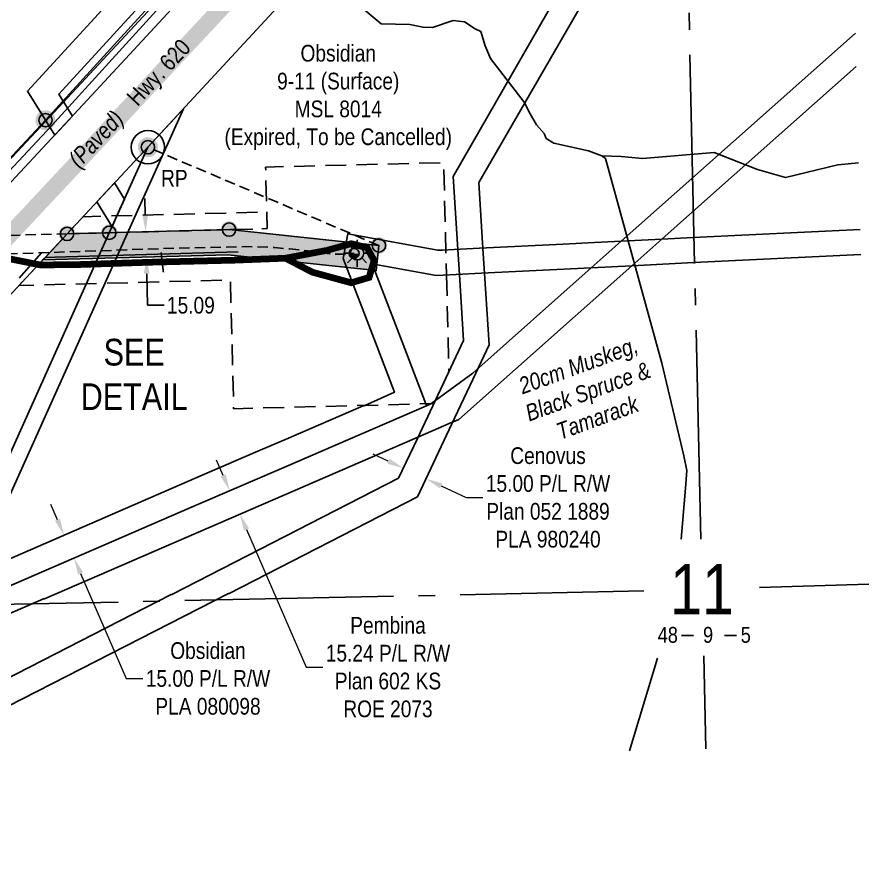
# Model space of a CAD drawing. Extents: x 616014 to 620263, y 5887660 to 5890842.
# Drawn here: x 619464 to 619974, y 5887720 to 5888226 of the extents above; entities that cross this region are included whole.
import ezdxf
from ezdxf.enums import TextEntityAlignment as Align

# ---------------------------------------------------------------- set-up
doc = ezdxf.new("R2010")
doc.units = 0
doc.header["$LTSCALE"] = 5
doc.header["$PDMODE"] = 34
doc.header["$PDSIZE"] = 0.03
for name, pattern in [('foc-ACCESSROAD', [3.75, 2.5, -1.25]), ('foc-FLOWLINE', [3.75, 2.5, -1.25]), ('foc-QUARTERLINE', [33, 25, -3, 2, -3]), ('foc-TIELINE', [1.875, 1.25, -0.625]), ('UG_PIPE', [1.875, 1.25, -0.625])]:
    doc.linetypes.add(name, pattern=pattern)
doc.layers.get('Defpoints').update_dxf_attribs({"color": 9})
for name, color, linetype in [('10', 1, 'Continuous'), ('35', 37, 'Continuous'), ('9', 3, 'Continuous'), ('AS-PIPE-UG', 44, 'UG_PIPE'), ('AS-POWER', 104, 'foc-POWER'), ('AS-ROADS', 254, 'Continuous'), ('AS-SYMBOL', 7, 'Continuous'), ('AS-TELUS', 224, 'foc-TEL'), ('C-RW', 13, 'Continuous'), ('C-WS', 13, 'foc-ACCESSROAD'), ('C-WS-S', 8, 'Continuous'), ('DETAIL-T', 7, 'Continuous'), ('F-EZE', 190, 'foc-FLOWLINE'), ('F-RW', 190, 'Continuous'), ('L-MON', 1, 'Continuous'), ('L-SECLBL', 7, 'Continuous'), ('L-SECQ', 8, 'foc-QUARTERLINE'), ('L-TIE', 7, 'foc-TIELINE'), ('L-TITLEDB', 4, 'Continuous'), ('L-TITLEDB-T', 4, 'Continuous'), ('P-PROPOSED', 10, 'Continuous'), ('P-PROPOSED-H', 21, 'Continuous'), ('P-TXT', 4, 'Continuous'), ('T-BUSH-T', 110, 'Continuous'), ('T-WATER', 160, 'Continuous')]:
    doc.layers.add(name, color=color, linetype=linetype)
for name, color, linetype, lineweight in [('AS-GENERAL', 48, 'Continuous', 18), ('C-RW-T', 13, 'Continuous', 9), ('C-WS-T', 13, 'Continuous', 9), ('F-RW-T', 190, 'Continuous', 9), ('T-TEXT', 48, 'Continuous', 18)]:
    doc.layers.add(name, color=color, linetype=linetype, lineweight=lineweight)
doc.styles.add('80', font='ARIALN.TTF', dxfattribs={"height": 10})
doc.styles.add('80CG', font='ARIALN.TTF', dxfattribs={"height": 10})
doc.styles.add('80L', font='ARIALN.TTF', dxfattribs={"height": 10})
doc.styles.add('80LS', font='ARIALNI.TTF', dxfattribs={"height": 10})
doc.styles.add('foc-LtypeFont', font='ARIALN.TTF', dxfattribs={"height": 7.35})
doc.styles.add('SIMPLEX', font='ARIALN.TTF')
doc.linetypes.add('foc-POWER', pattern='A,6,-1,["P",foc-LtypeFont,S=0.2,R=0,X=-0.625,Y=-0.75],-1.24,4', length=12.24)
doc.linetypes.add('foc-TEL', pattern='A,2,-1,["T",foc-LtypeFont,S=0.2,R=0,X=-0.425,Y=-0.75],-1.24,8', length=12.24)
doc.linetypes.add('foc-TEL-NOLINE', pattern='A,0,-2,["T",foc-LtypeFont,S=0.2,R=0,X=-0.425,Y=-0.75],-10.24', length=12.24)
doc.linetypes.add('foc-TOPO-flowdirection-NOLINE', pattern='A,0,[">",foc-LtypeFont,S=0.3,R=0,X=0,Y=-0.945],-20,[">",foc-LtypeFont,S=0.3,R=0,X=0,Y=-0.945],0', length=20)
doc.dimstyles.new('Compass 5 000', dxfattribs={"dimscale": 5, "dimtxt": 9, "dimasz": 2, "dimexe": 0.2, "dimexo": 0.0625, "dimgap": 0.5, "dimtad": 0, "dimtih": 1, "dimtoh": 1, "dimzin": 0, "dimdsep": 46, "dimtxsty": '80CG', "dimcen": 0.1, "dimse1": 1, "dimse2": 1, "dimclrd": 256, "dimclrt": 256, "dimaunit": 1, "dimadec": 4, "dimazin": 0, "dimtfac": 0.06, "dimtofl": 0, "dimtmove": 0, "dimatfit": 1, "dimfxl": 0.2, "dimtolj": 1, "dimtzin": 0, "dimlwd": -1, "dimarcsym": 0})

# ---------------------------------------------------------------- blocks, each defined once
blk = doc.blocks.new('*D431')
at = {"layer": 'Defpoints', "color": 0, "transparency": 16777216}
for p in [(619590.91, 5887942.11), (619559.3, 5887928.45), (619565.37, 5887914.39)]:
    blk.add_point(p, dxfattribs=at)
at = {"layer": 'F-RW-T', "transparency": 16777216}
for p, q in [((619586.95, 5887951.29), (619582.98, 5887960.47)), ((619600.95, 5887918.87), (619636.56, 5887836.47)), ((619636.56, 5887836.47), (619646.56, 5887836.47))]:
    blk.add_line(p, q, dxfattribs=at)
for points in [[(619588.48, 5887951.95), (619585.42, 5887950.63), (619590.91, 5887942.11)], [(619602.48, 5887919.53), (619599.43, 5887918.21), (619596.99, 5887928.05)]]:
    blk.add_solid(points, dxfattribs=at)
at = {"layer": 'F-RW-T', "transparency": 16777216, "insert": (619685.65, 5887836.47), "char_height": 10, "attachment_point": 5, "style": '80CG'}
blk.add_mtext('\\A1;Pembina\\P15.24 P/L R/W\\PPlan 602 KS\\PROE 2073', dxfattribs=at)
blk = doc.blocks.new('L-SECLBL')
at = {"layer": '9', "color": 7}
for p, q in [((-5.08, -27.83), (-12.29, -27.83)), ((20.7, -27.83), (13.5, -27.83))]:
    blk.add_line(p, q, dxfattribs=at)
at = {"layer": '10', "color": 2, "style": 'SIMPLEX'}
blk.add_attdef('SEC', text='', height=30, dxfattribs=at).set_placement((0, 0), align=Align.MIDDLE)
at = {"layer": '10', "color": 5, "style": '80L'}
blk.add_attdef('TWP', text='', height=9.5, dxfattribs=at).set_placement((-14.43, -27.37), align=Align.MIDDLE_RIGHT)
blk.add_attdef('RGE', text='', height=9.5, dxfattribs=at).set_placement((3.62, -27.37), align=Align.MIDDLE_CENTER)
blk.add_attdef('MER', text='', height=9.5, dxfattribs=at).set_placement((23.17, -27.37), align=Align.MIDDLE_LEFT)
blk = doc.blocks.new('*D453')
at = {"layer": 'Defpoints', "color": 0, "transparency": 16777216}
for p in [(619698.98, 5887964.31), (619712.51, 5887957.98), (619708.44, 5887949.27)]:
    blk.add_point(p, dxfattribs=at)
at = {"layer": 'F-RW-T', "transparency": 16777216}
for p, q in [((619685.86, 5887959.85), (619676.8, 5887964.09)), ((619717.49, 5887945.04), (619732.4, 5887938.06)), ((619732.4, 5887938.06), (619742.4, 5887938.06))]:
    blk.add_line(p, q, dxfattribs=at)
for points in [[(619686.56, 5887961.36), (619685.15, 5887958.34), (619694.91, 5887955.61)], [(619718.2, 5887946.54), (619716.79, 5887943.53), (619708.44, 5887949.27)]]:
    blk.add_solid(points, dxfattribs=at)
at = {"layer": 'F-RW-T', "transparency": 16777216, "insert": (619781.49, 5887938.06), "char_height": 10, "attachment_point": 5, "style": '80CG'}
blk.add_mtext('\\A1;Cenovus\\P15.00 P/L R/W\\PPlan 052 1889\\PPLA 980240', dxfattribs=at)
blk = doc.blocks.new('*U456')
at = {"layer": '35', "color": 3}
blk.add_circle((0, 0), 10, dxfattribs=at)
at = {"layer": '35', "color": 3, "style": '80'}
blk.add_attdef('RP_001', (7.94, -23.56), '', height=10, dxfattribs=at)
blk = doc.blocks.new('GAS')
h = blk.add_hatch(color=255)
h.dxf.hatch_style = 1
edge = h.paths.add_edge_path()
edge.add_arc((0, 0), 0.9, 0, 360)
for p, q in [((-0.57, 0.57), (-1.14, 1.14)), ((0, 0.81), (0, 1.62)), ((0.57, 0.57), (1.14, 1.14)), ((-0.81, 0), (-1.62, 0)), ((1.62, 0), (0.81, 0)), ((-0.57, -0.57), (-1.14, -1.14)), ((0, -0.81), (0, -1.62)), ((1.14, -1.14), (0.57, -0.57))]:
    blk.add_line(p, q)
blk.add_circle((0, 0), 0.8)
blk = doc.blocks.new('RISER')
h = blk.add_hatch(color=255)
h.dxf.hatch_style = 1
edge = h.paths.add_edge_path()
edge.add_arc((0, 0), 0.7, 0, 360)
blk.add_hatch(color=13).paths.add_polyline_path([(0.58, -0.15), (-0.58, -0.15, 0.774597)])
at = {"color": 13}
blk.add_line((-0.58, -0.15), (0.58, -0.15), dxfattribs=at)
blk.add_circle((0, 0), 0.6, dxfattribs=at)
blk = doc.blocks.new('fdia')
at = {"color": 255, "const_width": 1}
blk.add_lwpolyline([(-0.5, 0, 1), (0.5, 0, 1)], format="xyb", close=True, dxfattribs=at)
blk = doc.blocks.new('Fdiaa')
blk.add_blockref('fdia', (0, 0))
blk = doc.blocks.new('fdib')
at = {"color": 1, "const_width": 1.6}
blk.add_lwpolyline([(-0.4, 0, 1), (0.4, 0, 1)], format="xyb", close=True, dxfattribs=at)
at = {"color": 1}
blk.add_circle((0, 0), 0.8, dxfattribs=at)
blk = doc.blocks.new('Fdibb')
blk.add_blockref('fdib', (0, 0))
blk = doc.blocks.new('fdicc')
for name in ['Fdibb', 'Fdiaa']:
    blk.add_blockref(name, (0, 0))
blk = doc.blocks.new('FDI')
blk.add_blockref('fdicc', (0, 0))
blk = doc.blocks.new('PLIA')
at = {"color": 255, "const_width": 1}
blk.add_lwpolyline([(-0.5, 0, 1), (0.5, 0, 1)], format="xyb", close=True, dxfattribs=at)
blk = doc.blocks.new('PLIAA')
blk.add_blockref('PLIA', (0, 0))
blk = doc.blocks.new('PLIB')
at = {"color": 1}
blk.add_circle((0, 0), 0.8, dxfattribs=at)
blk = doc.blocks.new('PLIBB')
blk.add_blockref('PLIB', (0, 0))
blk = doc.blocks.new('PLICC')
for name in ['PLIAA', 'PLIBB']:
    blk.add_blockref(name, (0, 0))
blk = doc.blocks.new('PLI')
blk.add_blockref('PLICC', (0, 0))
blk = doc.blocks.new('*D474')
at = {"layer": 'C-RW-T', "transparency": 16777216}
for p, q in [((619487.71, 5887924.69), (619483.74, 5887933.87)), ((619501.57, 5887892.61), (619528.78, 5887829.67)), ((619528.78, 5887829.67), (619538.78, 5887829.67))]:
    blk.add_line(p, q, dxfattribs=at)
for points in [[(619489.24, 5887925.36), (619486.18, 5887924.03), (619491.68, 5887915.52)], [(619503.1, 5887893.27), (619500.04, 5887891.95), (619497.61, 5887901.79)]]:
    blk.add_solid(points, dxfattribs=at)
at = {"layer": 'Defpoints', "color": 0, "transparency": 16777216}
for p in [(619465.3, 5887904.12), (619497.61, 5887901.79), (619471.23, 5887890.39)]:
    blk.add_point(p, dxfattribs=at)
at = {"layer": 'C-RW-T', "transparency": 16777216, "insert": (619577.86, 5887829.67), "char_height": 10, "attachment_point": 5, "style": '80CG'}
blk.add_mtext('\\A1;Obsidian\\P15.00 P/L R/W\\PPLA 080098', dxfattribs=at)
blk = doc.blocks.new('*D490')
at = {"layer": 'Defpoints', "color": 0, "transparency": 16777216}
for p in [(619540.52, 5888097.12), (619573.2, 5888097.97), (619573.59, 5888082.89)]:
    blk.add_point(p, dxfattribs=at)
at = {"layer": 'P-TXT', "transparency": 16777216}
for p, q in [((619540.26, 5888107.12), (619540, 5888117.12)), ((619541.17, 5888072.05), (619541.66, 5888053.12)), ((619541.66, 5888053.12), (619551.66, 5888053.12))]:
    blk.add_line(p, q, dxfattribs=at)
for points in [[(619541.92, 5888107.16), (619538.59, 5888107.08), (619540.52, 5888097.12)], [(619542.84, 5888072.09), (619539.5, 5888072), (619540.91, 5888082.04)]]:
    blk.add_solid(points, dxfattribs=at)
at = {"layer": 'P-TXT', "transparency": 16777216, "insert": (619567.62, 5888053.12), "char_height": 10, "attachment_point": 5, "style": '80CG'}
blk.add_mtext('\\A1;15.09', dxfattribs=at)

msp = doc.modelspace()

# ---------------------------------------------------------------- hatches: boundary and pattern name
at = {"layer": 'P-PROPOSED-H'}
h = msp.add_hatch(color=256, dxfattribs=at)
h.dxf.hatch_style = 1
h.paths.add_polyline_path([(619479.081, 5888080.438), (619493.497, 5888095.902), (619590.529, 5888098.424), (619680.184, 5888088.922), (619678.594, 5888073.921), (619589.927, 5888083.319)])

# ---------------------------------------------------------------- linework, layer by layer
at = {"layer": 'AS-GENERAL', "const_width": 1, "flags": 128}
for points in [[(619464.828, 5888069.44), (619478.182, 5888084.56)], [(619551.152, 5888072.895), (619549.749, 5888084.83)]]:
    msp.add_lwpolyline(points, dxfattribs=at)
at = {"layer": 'AS-PIPE-UG', "flags": 128}
msp.add_lwpolyline([(619242.189, 5888049.012), (619249.483, 5888057.474), (619252.098, 5888060.957), (619253.198, 5888063.608), (619256.678, 5888065.52), (619263.467, 5888067.706), (619266.566, 5888068.655), (619270.853, 5888069.926), (619278.487, 5888072.656), (619289.038, 5888075.188), (619297.266, 5888076.253), (619335.437, 5888079.95), (619389.032, 5888081.544), (619409.78, 5888082.46), (619476.401, 5888084.487), (619493.927, 5888085.121), (619549.521, 5888087.038), (619599.837, 5888088.255), (619617.648, 5888087.74), (619626.673, 5888086.849), (619637.896, 5888085.785), (619647.389, 5888084.34), (619653.182, 5888083.688), (619659.603, 5888083.804), (619665.341, 5888084.192)], dxfattribs=at)
at = {"layer": 'AS-POWER', "flags": 128}
msp.add_lwpolyline([(619480.28, 5888081.724), (619486.164, 5888081.876), (619596.011, 5888085.174)], dxfattribs=at)
at = {"layer": 'AS-ROADS', "flags": 128}
for points, const_width in [([(619153.516, 5887768.918), (619234.04, 5887855.123), (619307.283, 5887933.233), (619317.547, 5887944.204), (619413.362, 5888046.465), (619442.458, 5888077.524), (619452.1, 5888087.819), (619491.571, 5888129.965), (619500.931, 5888139.981), (619511.556, 5888151.333), (619614.972, 5888262.279), (619636.271, 5888285.135), (619792.092, 5888451.78), (619802.367, 5888462.769), (619873.71, 5888539.057), (619955.396, 5888626.399)], 9.993), ([(619447.796, 5888083.224), (619477.513, 5888077.264), (619500.324, 5888077.509), (619544.114, 5888078.934), (619594.385, 5888080.159), (619624.26, 5888081.318), (619640.407, 5888072.936), (619663.631, 5888066.608), (619674.326, 5888069.796), (619677.34, 5888079.895), (619673.197, 5888087.544), (619663.703, 5888090.028), (619648.939, 5888085.981), (619624.26, 5888081.318)], 3.999)]:
    msp.add_lwpolyline(points, dxfattribs=dict(at, const_width=const_width))
at = {"layer": 'AS-TELUS', "linetype": 'foc-TEL-NOLINE', "flags": 128}
msp.add_lwpolyline([(619110.618, 5887767.805), (619121.466, 5887779.395), (619204.789, 5887868.666), (619284.984, 5887954.196), (619383.961, 5888059.945), (619480.386, 5888162.978), (619613.77, 5888306.537), (619768.632, 5888472.789), (619858.443, 5888569.353), (619954.262, 5888672.259)], dxfattribs=at)
at = {"layer": 'C-RW', "flags": 128}
msp.add_lwpolyline([(619522.682, 5888105.243), (619520.385, 5888100.148), (619511.286, 5888114.985), (619521.899, 5888126.37), (619527.831, 5888116.667), (619522.682, 5888105.243)], close=True, dxfattribs=at)
for points in [[(619434.585, 5887890.792), (619516.148, 5887926.173), (619574.436, 5887951.352), (619609.064, 5887966.312), (619624.667, 5887973.052), (619670.759, 5887992.964), (619671.302, 5887993.003), (619689.543, 5888001.076), (619678.156, 5888030.787), (619658.845, 5888081.17), (619661.543, 5888095.918), (619715.428, 5888086.058), (619718.203, 5888086.195), (619725.364, 5888086.554), (619740.365, 5888087.294), (619790.644, 5888089.772), (619809.322, 5888090.699), (619825.297, 5888091.464), (619849.625, 5888092.681), (619868.488, 5888093.637), (619968.445, 5888098.598)], [(619968.815, 5888083.609), (619868.861, 5888078.656), (619831.701, 5888076.783), (619807.374, 5888075.572), (619741.405, 5888072.33), (619726.405, 5888071.593), (619718.623, 5888071.21), (619714.413, 5888071.001), (619676.112, 5888078.01), (619694.061, 5888031.181), (619708.287, 5887994.065), (619708.692, 5887993.008), (619630.616, 5887959.269), (619627.38, 5887957.87), (619568.018, 5887932.22), (619438.77, 5887876.364)]]:
    msp.add_lwpolyline(points, dxfattribs=at)
at = {"layer": 'C-WS', "flags": 128}
msp.add_lwpolyline([(619720.694, 5888071.262), (619722.156, 5888013.331), (619713.199, 5887994.264), (619593.219, 5887991.235), (619591.274, 5888068.263), (619464.665, 5888064.973), (619493.497, 5888095.902), (619613.317, 5888099.016), (619612.388, 5888135.854), (619718.995, 5888138.544), (619720.694, 5888071.262)], close=True, dxfattribs=at)
at = {"layer": 'F-EZE', "flags": 128}
msp.add_lwpolyline([(619518.767, 5888096.559), (619493.497, 5888095.902), (619503.05, 5888106.15), (619613.065, 5888109.01), (619613.317, 5888099.016), (619518.767, 5888096.559)], close=True, dxfattribs=at)
at = {"layer": 'F-RW', "flags": 128}
for points in [[(619072.586, 5887727.601), (619480.546, 5888163.951), (619611.939, 5888308.24), (619633.337, 5888331.303), (619718.433, 5888422.597), (619720.341, 5888424.645), (619766.803, 5888474.493), (619777.22, 5888485.806), (619856.612, 5888571.056), (619954.173, 5888675.833)], [(619954.35, 5888668.702), (619856.789, 5888563.939), (619780.973, 5888482.509), (619770.593, 5888471.36), (619626.915, 5888317.043), (619605.517, 5888293.98), (619484.197, 5888160.537), (619072.767, 5887720.476)], [(619415.542, 5887776.879), (619447.321, 5887824.473), (619555.734, 5887879.935), (619556.169, 5887879.944), (619691.911, 5887949.604), (619703.419, 5887973.446), (619730.971, 5888032.096), (619728.52, 5888071.533), (619727.538, 5888086.499), (619724.686, 5888130.188), (619797.041, 5888256.177)], [(619810.242, 5888248.442), (619739.982, 5888126.606), (619742.542, 5888087.179), (619743.522, 5888072.21), (619746.305, 5888029.455), (619738.257, 5888012.437), (619723.965, 5887982.222), (619703.31, 5887938.552), (619590.553, 5887880.682), (619590.135, 5887880.674), (619457.697, 5887812.96), (619433.866, 5887777.281)], [(619203.653, 5887770.219), (619208.378, 5887776.941), (619406.669, 5887862.565), (619411.993, 5887864.865), (619425.52, 5887870.665), (619437.155, 5887875.683), (619438.77, 5887876.364), (619568.018, 5887932.22), (619627.38, 5887957.87), (619630.616, 5887959.269), (619708.692, 5887993.008), (619711.342, 5887994.154), (619736.378, 5888012.536), (619807.374, 5888075.572), (619825.297, 5888091.464), (619867.609, 5888128.969), (619965.541, 5888216.027)], [(619966.034, 5888196.118), (619868.105, 5888109.071), (619849.625, 5888092.681), (619831.701, 5888076.783), (619728.034, 5887984.781), (619722.207, 5887982.265), (619701.696, 5887973.406), (619479.951, 5887877.411), (619479.39, 5887877.397), (619416.351, 5887850.153), (619402.659, 5887844.256), (619232.997, 5887770.98)], [(619373.286, 5887774.011), (619404.717, 5887843.707), (619414.048, 5887864.317), (619418.946, 5887875.261), (619423.21, 5887884.571), (619440.161, 5887922.186), (619518.767, 5888096.559), (619541.856, 5888147.778), (619563.204, 5888170.838), (619533.935, 5888105.736), (619449.329, 5887918.053), (619430.06, 5887875.545), (619427.574, 5887870.12), (619418.408, 5887849.606), (619384.481, 5887774.303)]]:
    msp.add_lwpolyline(points, dxfattribs=at)
msp.add_lwpolyline([(619496.713, 5888166.379), (619486.129, 5888155.024), (619469.676, 5888181.331), (619636.967, 5888363.799), (619617.317, 5888320.178), (619488.439, 5888179.608), (619496.713, 5888166.379)], close=True, dxfattribs=at)
at = {"layer": 'L-SECQ'}
for p, q in [((619872.977, 5887913.202), (619855.565, 5888691.239)), ((619908.195, 5887884.268), (619973.694, 5887886.278)), ((619069.077, 5887865.833), (619838.945, 5887882.142)), ((619876.1, 5887787.661), (619874.718, 5887843.224))]:
    msp.add_line(p, q, dxfattribs=at)
at = {"layer": 'L-TIE'}
for p, q in [((619680.184, 5888088.922), (619541.856, 5888147.778)), ((619493.497, 5888095.902), (619429.463, 5888094.238))]:
    msp.add_line(p, q, dxfattribs=at)
at = {"layer": 'L-TITLEDB'}
for points in [[(619954.59, 5888658.984), (619825.261, 5888520.696), (619786.722, 5888479.448), (619776.391, 5888468.392), (619508.372, 5888178.885), (619460.066, 5888127.066), (619329.273, 5887986.761), (619124.58, 5887768.167)], [(619956.202, 5888593.796), (619858.642, 5888489.478), (619820.118, 5888448.246), (619809.857, 5888437.266), (619541.856, 5888147.778), (619493.497, 5888095.902), (619362.669, 5887955.559), (619188.753, 5887769.832)]]:
    msp.add_lwpolyline(points, dxfattribs=at)
at = {"layer": 'P-PROPOSED', "flags": 128}
msp.add_lwpolyline([(619479.081, 5888080.438), (619493.497, 5888095.902), (619590.529, 5888098.424), (619680.184, 5888088.922), (619678.594, 5888073.921), (619589.927, 5888083.319)], close=True, dxfattribs=at)
at = {"layer": 'T-WATER', "linetype": 'foc-TOPO-flowdirection-NOLINE', "flags": 128}
for points in [[(618945.361, 5888711.528), (618947.427, 5888710.433), (618968.092, 5888705.046), (618990.255, 5888692.475), (619017.21, 5888677.809), (619035.18, 5888671.823), (619074.498, 5888656.802), (619109.839, 5888645.129), (619140.388, 5888630.164), (619164.465, 5888611.483), (619172.851, 5888600.11), (619182.435, 5888589.035), (619194.715, 5888581.254), (619211.786, 5888575.267), (619230.954, 5888567.785), (619248.625, 5888558.506), (619256.113, 5888554.017), (619266.296, 5888548.33), (619275.58, 5888543.541), (619289.124, 5888534), (619298.81, 5888530.835), (619306.073, 5888526.926), (619314.083, 5888525.251), (619328.238, 5888523.39), (619339.972, 5888516.503), (619353.539, 5888505.407), (619370.768, 5888488.074), (619390.367, 5888453.21), (619403.522, 5888440.181), (619412.252, 5888437.272), (619433.323, 5888426.57), (619439.027, 5888414.238), (619448.028, 5888401.137), (619462.928, 5888390.318), (619487.957, 5888373.682), (619497.439, 5888371.071), (619523.487, 5888370.38), (619542.043, 5888365.082), (619558.445, 5888351.701), (619569.034, 5888337.834), (619580.755, 5888308.397), (619616.905, 5888290.516), (619651.631, 5888258.697), (619668.115, 5888232.738), (619681.484, 5888221.708), (619698.653, 5888221.237), (619706.64, 5888219.589), (619712.283, 5888219.353), (619724.718, 5888223.577), (619731.533, 5888222.871), (619737.894, 5888218.647), (619741.17, 5888217.013), (619743.752, 5888208.55), (619747.052, 5888200.808), (619767.258, 5888174.743), (619770.773, 5888167.694), (619774.551, 5888161.115), (619779.238, 5888155.949), (619780.41, 5888152.902), (619784.881, 5888150.091), (619805.781, 5888145.617), (619813.791, 5888142.57), (619815.896, 5888140.922), (619849.564, 5888018.45), (619862.74, 5887962.912), (619864.629, 5887954.228), (619863.864, 5887943.661), (619861.202, 5887913.038)], [(619813.791, 5888142.57), (619825.221, 5888142.127), (619838.11, 5888140.922), (619880.937, 5888144.565), (619906.954, 5888134.358), (619923.74, 5888129.732), (619955.113, 5888137.28), (619967.46, 5888138.439)]]:
    msp.add_lwpolyline(points, dxfattribs=at)
at = {"layer": 'T-WATER', "flags": 128}
for points in [[(619681.484, 5888221.708), (619668.115, 5888232.738)], [(619681.484, 5888221.708), (619698.653, 5888221.237), (619706.64, 5888219.589), (619712.283, 5888219.353), (619724.718, 5888223.577), (619731.533, 5888222.871), (619737.894, 5888218.647), (619741.17, 5888217.013), (619743.752, 5888208.55), (619747.052, 5888200.808), (619767.258, 5888174.743), (619770.773, 5888167.694), (619774.551, 5888161.115), (619779.238, 5888155.949), (619780.41, 5888152.902), (619784.881, 5888150.091), (619805.781, 5888145.617), (619813.791, 5888142.57), (619815.896, 5888140.922), (619849.564, 5888018.45), (619862.74, 5887962.912), (619864.629, 5887954.228), (619863.864, 5887943.661), (619861.202, 5887913.038)], [(619813.791, 5888142.57), (619825.221, 5888142.127), (619838.11, 5888140.922), (619880.937, 5888144.565), (619906.954, 5888134.358), (619923.74, 5888129.732), (619955.113, 5888137.28), (619967.46, 5888138.439)], [(619846.974, 5887841.919), (619830.239, 5887786.472)], [(619846.974, 5887841.919), (619830.239, 5887786.472)]]:
    msp.add_lwpolyline(points, dxfattribs=at)

# ---------------------------------------------------------------- block references
at = {"color": 6, "xscale": 0.99964253, "yscale": 0.99964253, "zscale": 0.99964253}
msp.add_blockref('*U456', (619541.856, 5888147.778), dxfattribs=at).add_auto_attribs({'RP_001': 'RP'})
at = {"layer": 'AS-SYMBOL', "xscale": 4.99821265, "yscale": 4.99821265, "zscale": 4.99821265}
msp.add_blockref('RISER', (619665.333, 5888084.198), dxfattribs=at)
at = {"layer": 'C-WS-S', "xscale": 4.99821265, "yscale": 4.99821265, "zscale": 4.99821265}
msp.add_blockref('GAS', (619667.186, 5888084.318), dxfattribs=at)
at = {"layer": 'L-MON', "xscale": 4.99821265, "yscale": 4.99821265, "zscale": 4.99821265}
for name, p in [('FDI', (619480.546, 5888163.951)), ('FDI', (619541.856, 5888147.778)), ('PLI', (619590.529, 5888098.424)), ('PLI', (619493.481, 5888095.89)), ('PLI', (619518.767, 5888096.562)), ('PLI', (619680.184, 5888088.922))]:
    msp.add_blockref(name, p, dxfattribs=at)
at = {"layer": 'L-SECLBL'}
msp.add_blockref('L-SECLBL', (619873.723, 5887883.21), dxfattribs=at).add_auto_attribs({'SEC': '11', 'TWP': '48', 'RGE': '9', 'MER': '5'})

# ---------------------------------------------------------------- texts
at = {"layer": 'C-WS-T', "insert": (619655.866, 5888177.527), "char_height": 10, "width": 135.66617, "attachment_point": 5, "style": '80CG'}
msp.add_mtext('\\A1;Obsidian\\P9-11 (Surface)\\PMSL 8014\\P(Expired, To be Cancelled)', dxfattribs=at)
at = {"layer": 'DETAIL-T', "color": 3, "insert": (619533.658, 5888011.734), "char_height": 15.9886, "width": 63.59086, "attachment_point": 5, "style": '80CG'}
msp.add_mtext('SEE\\PDETAIL', dxfattribs=at)
at = {"layer": 'L-TITLEDB-T', "insert": (619549.393, 5888191.616), "char_height": 9.99643, "attachment_point": 5, "rotation": 46.85071, "style": '80CG'}
msp.add_mtext('\\A1;Hwy. 620', dxfattribs=at)
at = {"layer": 'T-BUSH-T', "insert": (619797.906, 5888021.914), "char_height": 9.99643, "width": 78.21664, "attachment_point": 2, "rotation": 20, "style": '80LS'}
msp.add_mtext('20cm Muskeg, Black Spruce & Tamarack', dxfattribs=at)
at = {"layer": 'T-TEXT', "style": '80LS'}
msp.add_text('(Paved)', height=9.9929, rotation=46.88089, dxfattribs=at).set_placement((619510.722, 5888152.718), align=Align.MIDDLE_CENTER)

# ---------------------------------------------------------------- dimensions: what is measured, and where the dimension line sits
at = {"layer": 'C-RW-T'}
dim = msp.add_linear_dim(base=(619497.608, 5887901.791), p1=(619465.302, 5887904.117), p2=(619471.233, 5887890.393), angle=293.37205, text='Obsidian\\P15.00 P/L R/W\\PPLA 080098', dimstyle='Compass 5 000', dxfattribs=at)
dim.commit()
dim.dimension.update_dxf_attribs({"geometry": '*D474', "text_midpoint": (619577.862, 5887829.669), "dimtype": 161})
at = {"layer": 'F-RW-T', "color": 6}
dim = msp.add_linear_dim(base=(619708.438, 5887949.275), p1=(619698.985, 5887964.307), p2=(619712.511, 5887957.975), angle=334.91545, text='Cenovus\\P15.00 P/L R/W\\PPlan 052 1889\\PPLA 980240', dimstyle='Compass 5 000', dxfattribs=at)
dim.commit()
dim.dimension.update_dxf_attribs({"geometry": '*D453', "text_midpoint": (619781.487, 5887938.058), "dimtype": 161})
at = {"layer": 'F-RW-T'}
dim = msp.add_linear_dim(base=(619590.912, 5887942.112), p1=(619565.371, 5887914.39), p2=(619559.295, 5887928.449), angle=113.37081, text='Pembina\\P15.24 P/L R/W\\PPlan 602 KS\\PROE 2073', dimstyle='Compass 5 000', dxfattribs=at)
dim.commit()
dim.dimension.update_dxf_attribs({"geometry": '*D431', "text_midpoint": (619685.648, 5887836.474), "dimtype": 161})
at = {"layer": 'P-TXT'}
dim = msp.add_linear_dim(base=(619540.518, 5888097.124), p1=(619573.591, 5888082.894), p2=(619573.199, 5888097.974), angle=91.48891, text='15.09', dimstyle='Compass 5 000', dxfattribs=at)
dim.commit()
dim.dimension.update_dxf_attribs({"geometry": '*D490', "text_midpoint": (619567.624, 5888053.117), "dimtype": 161})

doc.saveas('drawing.dxf')
